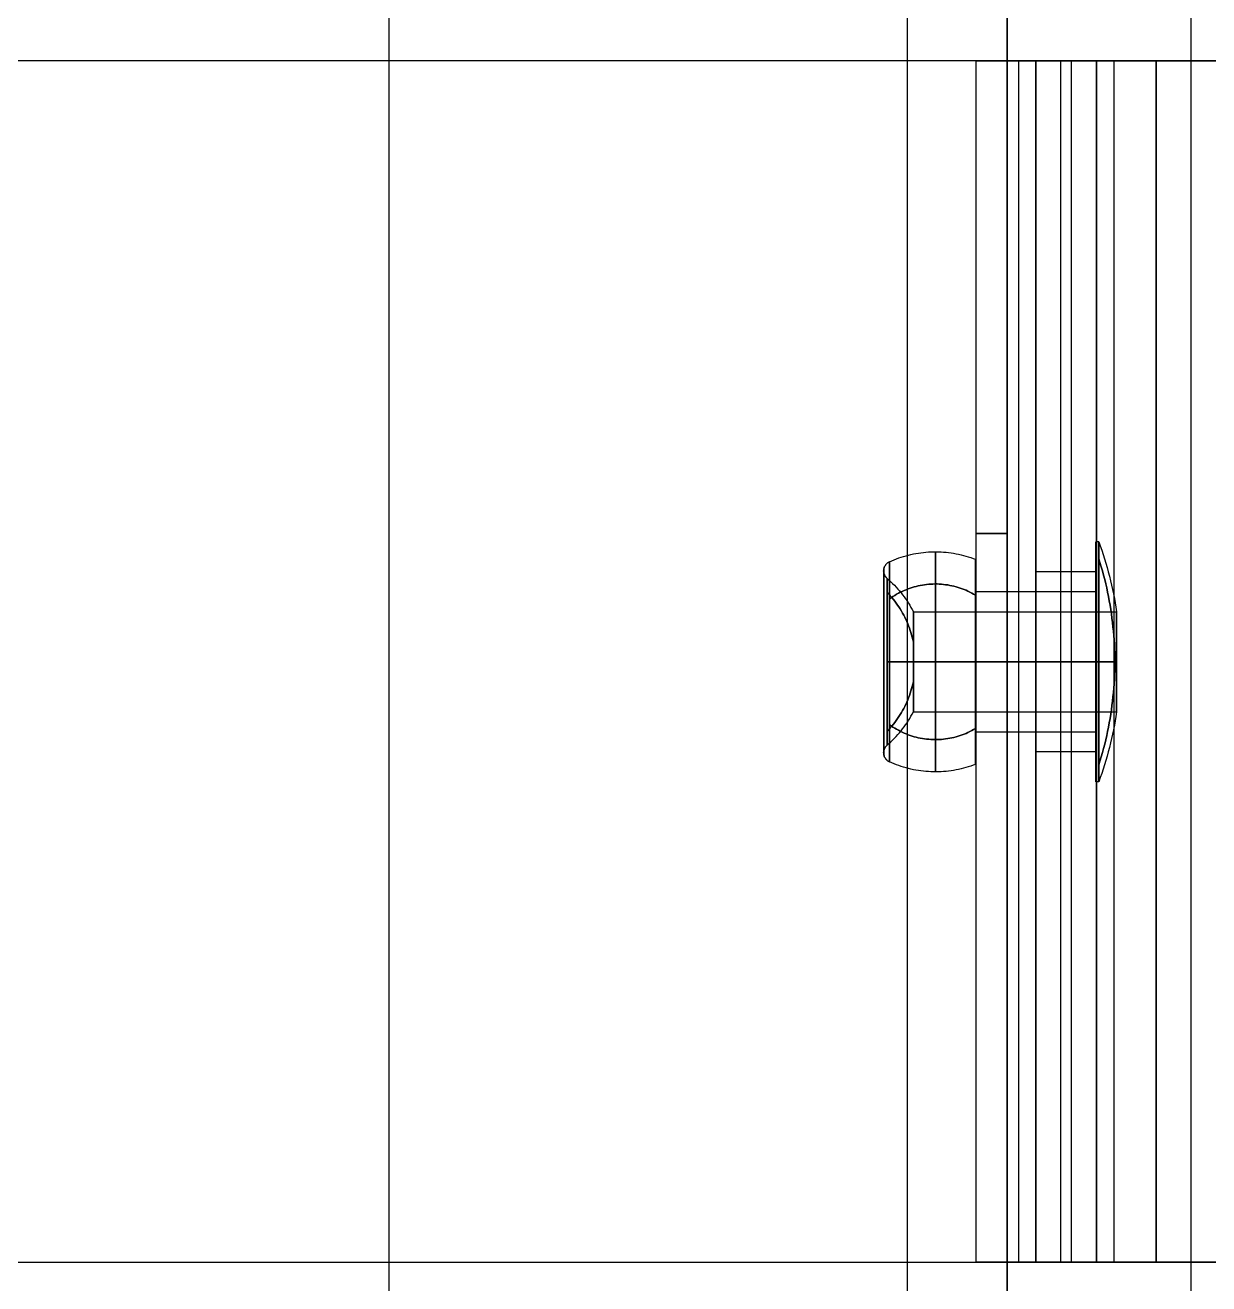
# Model space of a CAD drawing. Header units: millimetres. Extents: x 151130 to 215929, y 2134 to 34533.
# Drawn here: x 163317.79 to 163347.33, y 21972.31 to 22003.74 of the extents above; entities that cross this region are included whole.
import ezdxf

# ---------------------------------------------------------------- set-up
doc = ezdxf.new("R2010")
doc.units = ezdxf.units.MM
doc.layers.add('MUEBLES', color=8, linetype='Continuous')
doc.layers.add('OH!-Furniture', color=7, linetype='Continuous')

# ---------------------------------------------------------------- blocks, each defined once
blk = doc.blocks.new('GANCHO C SIMPLE-flat-4')
at = {"layer": 'OH!-Furniture', "color": 2, "flags": 128}
for points in [[(-66.058, -1014.904), (-96.044, -1014.904), (-96.044, -896.504), (-66.058, -896.504), (-66.058, -1014.904), (-96.044, -1014.904), (-96.044, -896.504), (-66.058, -896.504)], [(-83.542, -1012.745), (-83.533, -1012.728), (-83.523, -1012.711), (-83.512, -1012.696), (-83.5, -1012.68), (-83.486, -1012.667), (-83.472, -1012.655), (-83.456, -1012.643), (-83.44, -1012.633), (-83.423, -1012.624), (-83.405, -1012.616), (-83.387, -1012.61), (-83.369, -1012.605), (-83.35, -1012.601), (-83.331, -1012.6), (-83.311, -1012.599), (-83.292, -1012.6), (-83.273, -1012.602), (-83.255, -1012.606), (-83.236, -1012.612), (-83.218, -1012.619), (-83.201, -1012.627), (-83.184, -1012.636), (-83.168, -1012.647), (-83.153, -1012.659), (-83.139, -1012.671), (-83.126, -1012.686), (-83.139, -1012.671), (-83.153, -1012.659), (-83.168, -1012.647), (-83.184, -1012.636), (-83.201, -1012.627), (-83.218, -1012.619), (-83.236, -1012.612), (-83.255, -1012.606), (-83.273, -1012.602), (-83.292, -1012.6), (-83.311, -1012.599), (-83.331, -1012.6), (-83.35, -1012.601), (-83.369, -1012.605), (-83.387, -1012.61), (-83.405, -1012.616), (-83.423, -1012.624), (-83.44, -1012.633), (-83.456, -1012.643), (-83.472, -1012.655), (-83.486, -1012.667), (-83.5, -1012.68), (-83.512, -1012.696), (-83.523, -1012.711), (-83.533, -1012.728)], [(-82.71, -1014.89), (-82.736, -1014.844), (-82.761, -1014.798), (-82.786, -1014.75), (-82.808, -1014.703), (-82.83, -1014.654), (-82.85, -1014.605), (-82.869, -1014.556), (-82.886, -1014.506), (-82.902, -1014.456), (-82.917, -1014.405), (-82.93, -1014.354), (-82.942, -1014.302), (-82.952, -1014.25), (-82.961, -1014.198), (-82.969, -1014.146), (-82.975, -1014.094), (-82.98, -1014.041), (-82.984, -1013.988), (-82.986, -1013.935), (-82.986, -1013.882), (-82.985, -1013.829), (-82.983, -1013.776), (-82.979, -1013.723), (-82.974, -1013.671), (-82.967, -1013.618), (-82.959, -1013.566), (-82.95, -1013.514), (-82.938, -1013.463), (-82.926, -1013.411), (-82.913, -1013.36), (-82.897, -1013.309), (-82.881, -1013.259), (-82.863, -1013.209), (-82.844, -1013.16), (-82.823, -1013.111), (-82.801, -1013.063), (-82.778, -1013.015), (-82.754, -1012.968), (-82.728, -1012.922), (-82.701, -1012.877), (-82.673, -1012.832), (-82.643, -1012.788), (-82.613, -1012.745), (-82.643, -1012.788), (-82.673, -1012.832), (-82.701, -1012.877), (-82.728, -1012.922), (-82.754, -1012.968), (-82.778, -1013.015), (-82.801, -1013.063), (-82.823, -1013.111), (-82.844, -1013.16), (-82.863, -1013.209), (-82.881, -1013.259), (-82.897, -1013.309), (-82.913, -1013.36), (-82.926, -1013.411), (-82.938, -1013.463), (-82.95, -1013.514), (-82.959, -1013.566), (-82.967, -1013.618), (-82.974, -1013.671), (-82.979, -1013.723), (-82.983, -1013.776), (-82.985, -1013.829), (-82.986, -1013.882), (-82.986, -1013.935), (-82.984, -1013.988), (-82.98, -1014.041), (-82.975, -1014.094), (-82.969, -1014.146), (-82.961, -1014.198), (-82.952, -1014.25), (-82.942, -1014.302), (-82.93, -1014.354), (-82.917, -1014.405), (-82.902, -1014.456), (-82.886, -1014.506), (-82.869, -1014.556), (-82.85, -1014.605), (-82.83, -1014.654), (-82.808, -1014.703), (-82.786, -1014.75), (-82.761, -1014.798), (-82.736, -1014.844)], [(-81.541, -1013.34), (-81.599, -1013.327), (-81.657, -1013.313), (-81.714, -1013.298), (-81.771, -1013.281), (-81.827, -1013.263), (-81.883, -1013.244), (-81.939, -1013.223), (-81.993, -1013.201), (-82.048, -1013.178), (-82.102, -1013.154), (-82.155, -1013.128), (-82.208, -1013.101), (-82.26, -1013.073), (-82.311, -1013.043), (-82.362, -1013.013), (-82.412, -1012.981), (-82.461, -1012.948), (-82.509, -1012.914), (-82.557, -1012.878), (-82.603, -1012.842), (-82.65, -1012.804), (-82.694, -1012.765), (-82.738, -1012.726), (-82.781, -1012.685), (-82.738, -1012.726), (-82.694, -1012.765), (-82.65, -1012.804), (-82.603, -1012.842), (-82.557, -1012.878), (-82.509, -1012.914), (-82.461, -1012.948), (-82.412, -1012.981), (-82.362, -1013.013), (-82.311, -1013.043), (-82.26, -1013.073), (-82.208, -1013.101), (-82.155, -1013.128), (-82.102, -1013.154), (-82.048, -1013.178), (-81.993, -1013.201), (-81.939, -1013.223), (-81.883, -1013.244), (-81.827, -1013.263), (-81.771, -1013.281), (-81.714, -1013.298), (-81.657, -1013.313), (-81.599, -1013.327)], [(-81.044, -1012.686), (-81.044, -1012.765), (-81.044, -1012.842), (-81.044, -1012.915), (-81.044, -1012.986), (-81.044, -1013.053), (-81.044, -1013.118), (-81.044, -1013.178), (-81.044, -1013.236), (-81.044, -1013.29), (-81.044, -1013.34), (-81.044, -1013.29), (-81.044, -1013.236), (-81.044, -1013.178), (-81.044, -1013.118), (-81.044, -1013.053), (-81.044, -1012.986), (-81.044, -1012.915), (-81.044, -1012.842), (-81.044, -1012.765)], [(-79.305, -1012.685), (-79.348, -1012.726), (-79.393, -1012.765), (-79.437, -1012.804), (-79.483, -1012.842), (-79.53, -1012.878), (-79.577, -1012.914), (-79.626, -1012.948), (-79.675, -1012.981), (-79.725, -1013.013), (-79.775, -1013.043), (-79.826, -1013.073), (-79.879, -1013.101), (-79.931, -1013.128), (-79.985, -1013.154), (-80.039, -1013.178), (-80.093, -1013.201), (-80.148, -1013.223), (-80.203, -1013.244), (-80.259, -1013.263), (-80.316, -1013.281), (-80.373, -1013.298), (-80.43, -1013.313), (-80.488, -1013.327), (-80.545, -1013.34), (-80.488, -1013.327), (-80.43, -1013.313), (-80.372, -1013.298), (-80.316, -1013.281), (-80.259, -1013.263), (-80.203, -1013.244), (-80.148, -1013.223), (-80.093, -1013.201), (-80.039, -1013.178), (-79.985, -1013.154), (-79.931, -1013.128), (-79.879, -1013.101), (-79.826, -1013.073), (-79.775, -1013.043), (-79.725, -1013.013), (-79.675, -1012.981), (-79.626, -1012.948), (-79.577, -1012.914), (-79.53, -1012.878), (-79.483, -1012.842), (-79.437, -1012.804), (-79.393, -1012.765), (-79.348, -1012.726)], [(-79.473, -1012.745), (-79.443, -1012.788), (-79.413, -1012.832), (-79.385, -1012.877), (-79.358, -1012.922), (-79.333, -1012.968), (-79.308, -1013.015), (-79.285, -1013.063), (-79.263, -1013.111), (-79.243, -1013.16), (-79.223, -1013.209), (-79.205, -1013.259), (-79.189, -1013.309), (-79.174, -1013.36), (-79.16, -1013.411), (-79.148, -1013.463), (-79.137, -1013.514), (-79.127, -1013.566), (-79.119, -1013.618), (-79.113, -1013.671), (-79.108, -1013.723), (-79.104, -1013.776), (-79.101, -1013.829), (-79.1, -1013.882), (-79.101, -1013.935), (-79.103, -1013.988), (-79.106, -1014.041), (-79.111, -1014.094), (-79.117, -1014.146), (-79.125, -1014.198), (-79.134, -1014.25), (-79.145, -1014.302), (-79.157, -1014.354), (-79.169, -1014.405), (-79.185, -1014.456), (-79.2, -1014.506), (-79.218, -1014.556), (-79.237, -1014.605), (-79.257, -1014.654), (-79.278, -1014.703), (-79.301, -1014.75), (-79.325, -1014.798), (-79.35, -1014.844), (-79.377, -1014.89), (-79.35, -1014.844), (-79.325, -1014.798), (-79.301, -1014.75), (-79.278, -1014.703), (-79.257, -1014.654), (-79.237, -1014.605), (-79.218, -1014.556), (-79.2, -1014.506), (-79.185, -1014.456), (-79.169, -1014.405), (-79.157, -1014.354), (-79.145, -1014.302), (-79.134, -1014.25), (-79.125, -1014.198), (-79.117, -1014.146), (-79.111, -1014.094), (-79.106, -1014.041), (-79.103, -1013.988), (-79.101, -1013.935), (-79.1, -1013.882), (-79.101, -1013.829), (-79.104, -1013.776), (-79.108, -1013.723), (-79.113, -1013.671), (-79.119, -1013.618), (-79.127, -1013.566), (-79.137, -1013.514), (-79.148, -1013.463), (-79.16, -1013.411), (-79.174, -1013.36), (-79.189, -1013.309), (-79.205, -1013.259), (-79.223, -1013.209), (-79.243, -1013.16), (-79.263, -1013.111), (-79.285, -1013.063), (-79.308, -1013.015), (-79.333, -1012.968), (-79.358, -1012.922), (-79.385, -1012.877), (-79.413, -1012.832), (-79.443, -1012.788)], [(-78.961, -1012.686), (-78.948, -1012.671), (-78.934, -1012.659), (-78.919, -1012.647), (-78.903, -1012.636), (-78.886, -1012.627), (-78.869, -1012.619), (-78.851, -1012.612), (-78.832, -1012.606), (-78.814, -1012.602), (-78.795, -1012.6), (-78.776, -1012.599), (-78.757, -1012.6), (-78.737, -1012.601), (-78.718, -1012.605), (-78.7, -1012.61), (-78.682, -1012.616), (-78.664, -1012.624), (-78.647, -1012.633), (-78.631, -1012.643), (-78.616, -1012.655), (-78.601, -1012.667), (-78.587, -1012.68), (-78.575, -1012.696), (-78.564, -1012.711), (-78.554, -1012.728), (-78.545, -1012.745), (-78.554, -1012.728), (-78.564, -1012.711), (-78.575, -1012.696), (-78.587, -1012.68), (-78.601, -1012.667), (-78.616, -1012.655), (-78.631, -1012.643), (-78.647, -1012.633), (-78.664, -1012.624), (-78.682, -1012.616), (-78.7, -1012.61), (-78.718, -1012.605), (-78.737, -1012.601), (-78.757, -1012.6), (-78.776, -1012.599), (-78.795, -1012.6), (-78.814, -1012.602), (-78.832, -1012.606), (-78.851, -1012.612), (-78.869, -1012.619), (-78.886, -1012.627), (-78.903, -1012.636), (-78.919, -1012.647), (-78.934, -1012.659), (-78.948, -1012.671)], [(-81.043, -1018.412), (-81.043, -1013.34)], [(-96.044, -1019.401), (-66.058, -1019.401), (-66.058, -1034.2), (-66.058, -1019.401), (-96.044, -1019.401), (-96.044, -1034.2), (-96.044, -1019.401), (-96.044, -1018.81), (-96.044, -1018.25), (-96.044, -1017.736), (-96.044, -1017.285), (-96.044, -1016.912), (-96.044, -1016.632), (-96.044, -1016.461), (-96.044, -1016.398), (-66.058, -1016.398), (-96.044, -1016.398), (-96.044, -1016.352), (-96.044, -1016.196), (-96.044, -1015.963), (-96.044, -1015.651), (-96.044, -1015.293), (-96.044, -1014.904), (-96.044, -1015.48), (-96.044, -1016.056), (-96.044, -1016.569), (-96.044, -1017.021), (-96.044, -1017.394), (-96.044, -1017.674), (-96.044, -1017.845), (-96.044, -1017.908), (-96.044, -1017.954), (-96.044, -1018.094), (-96.044, -1018.343), (-96.044, -1018.655), (-96.044, -1019.012)], [(-66.058, -1017.908), (-66.058, -1017.954), (-66.058, -1018.094), (-66.058, -1018.343), (-66.058, -1018.655), (-66.058, -1019.012), (-66.058, -1019.401), (-66.058, -1018.81), (-66.058, -1018.25), (-66.058, -1017.736), (-66.058, -1017.285), (-66.058, -1016.912), (-66.058, -1016.632), (-66.058, -1016.461), (-66.058, -1016.398), (-66.058, -1016.352), (-66.058, -1016.196), (-66.058, -1015.963), (-66.058, -1015.651), (-66.058, -1015.293), (-66.058, -1014.904), (-66.058, -1015.48), (-66.058, -1016.056), (-66.058, -1016.569), (-66.058, -1017.021), (-66.058, -1017.394), (-66.058, -1017.674), (-66.058, -1017.845)], [(-81.043, -1017.908), (-81.043, -1016.398)], [(-66.058, -1017.908), (-96.044, -1017.908)], [(-78.462, -1017.965), (-78.566, -1017.997), (-78.671, -1018.028), (-78.776, -1018.058), (-78.881, -1018.087), (-78.987, -1018.114), (-79.094, -1018.139), (-79.2, -1018.164), (-79.307, -1018.187), (-79.414, -1018.208), (-79.521, -1018.229), (-79.629, -1018.248), (-79.737, -1018.265), (-79.845, -1018.282), (-79.953, -1018.296), (-80.062, -1018.31), (-80.171, -1018.321), (-80.279, -1018.332), (-80.388, -1018.341), (-80.497, -1018.349), (-80.606, -1018.355), (-80.716, -1018.36), (-80.825, -1018.364), (-80.934, -1018.366), (-81.043, -1018.366), (-81.153, -1018.366), (-81.262, -1018.364), (-81.371, -1018.36), (-81.48, -1018.355), (-81.589, -1018.349), (-81.698, -1018.341), (-81.807, -1018.332), (-81.916, -1018.321), (-82.025, -1018.31), (-82.133, -1018.296), (-82.242, -1018.282), (-82.35, -1018.265), (-82.457, -1018.248), (-82.565, -1018.229), (-82.673, -1018.208), (-82.78, -1018.187), (-82.887, -1018.164), (-82.993, -1018.139), (-83.099, -1018.114), (-83.205, -1018.087), (-83.311, -1018.058), (-83.416, -1018.028), (-83.52, -1017.997), (-83.625, -1017.965), (-83.52, -1017.997), (-83.416, -1018.028), (-83.311, -1018.058), (-83.205, -1018.087), (-83.099, -1018.114), (-82.993, -1018.139), (-82.887, -1018.164), (-82.78, -1018.187), (-82.673, -1018.208), (-82.565, -1018.229), (-82.457, -1018.248), (-82.35, -1018.265), (-82.242, -1018.282), (-82.133, -1018.296), (-82.025, -1018.31), (-81.916, -1018.321), (-81.807, -1018.332), (-81.698, -1018.341), (-81.589, -1018.349), (-81.48, -1018.355), (-81.371, -1018.36), (-81.262, -1018.364), (-81.153, -1018.366), (-81.043, -1018.366), (-80.934, -1018.366), (-80.825, -1018.364), (-80.716, -1018.36), (-80.606, -1018.355), (-80.497, -1018.349), (-80.388, -1018.341), (-80.279, -1018.332), (-80.171, -1018.321), (-80.062, -1018.31), (-79.953, -1018.296), (-79.845, -1018.282), (-79.737, -1018.265), (-79.629, -1018.248), (-79.521, -1018.229), (-79.414, -1018.208), (-79.307, -1018.187), (-79.2, -1018.164), (-79.094, -1018.139), (-78.987, -1018.114), (-78.881, -1018.087), (-78.776, -1018.058), (-78.671, -1018.028), (-78.566, -1017.997)], [(-78.803, -1017.908), (-78.865, -1017.908), (-79.02, -1017.908), (-79.3, -1017.908), (-79.643, -1017.908), (-80.078, -1017.908), (-80.545, -1017.908), (-81.043, -1017.908), (-81.557, -1017.908), (-82.024, -1017.908), (-82.459, -1017.908), (-82.802, -1017.908), (-83.082, -1017.908), (-83.237, -1017.908), (-83.3, -1017.908), (-83.237, -1017.908), (-83.082, -1017.908), (-82.802, -1017.908), (-82.459, -1017.908), (-82.024, -1017.908), (-81.557, -1017.908), (-81.043, -1017.908), (-80.545, -1017.908), (-80.078, -1017.908), (-79.643, -1017.908), (-79.3, -1017.908), (-79.02, -1017.908), (-78.865, -1017.908), (-78.803, -1017.908)], [(-81.043, -1017.965), (-81.043, -1017.89)]]:
    blk.add_lwpolyline(points, close=True, dxfattribs=at)
for points in [[(-78.297, -1013.89), (-78.304, -1013.89), (-78.315, -1013.89), (-78.331, -1013.89), (-78.351, -1013.89), (-78.375, -1013.89), (-78.404, -1013.89), (-78.437, -1013.89), (-78.474, -1013.89), (-78.515, -1013.89), (-78.561, -1013.89), (-78.61, -1013.89), (-78.664, -1013.89), (-78.721, -1013.89), (-78.782, -1013.89), (-78.846, -1013.89), (-78.915, -1013.89), (-78.986, -1013.89), (-79.062, -1013.89), (-79.14, -1013.89), (-79.221, -1013.89), (-79.305, -1013.89), (-79.393, -1013.89), (-79.482, -1013.89), (-79.575, -1013.89), (-79.67, -1013.89), (-79.766, -1013.89), (-79.866, -1013.89), (-79.966, -1013.89), (-80.069, -1013.89), (-80.174, -1013.89), (-80.279, -1013.89), (-80.386, -1013.89), (-80.494, -1013.89), (-80.603, -1013.89), (-80.712, -1013.89), (-80.822, -1013.89), (-80.933, -1013.89), (-81.043, -1013.89), (-81.043, -1013.783), (-81.043, -1013.676), (-81.043, -1013.569), (-81.043, -1013.463), (-81.043, -1013.356), (-81.043, -1013.251), (-81.043, -1013.147), (-81.043, -1013.045), (-81.043, -1012.943), (-81.043, -1012.843), (-81.043, -1012.745), (-81.043, -1012.843), (-81.043, -1012.943), (-81.043, -1013.045), (-81.043, -1013.147), (-81.043, -1013.251), (-81.043, -1013.356), (-81.043, -1013.463), (-81.043, -1013.569), (-81.043, -1013.676), (-81.043, -1013.783), (-81.043, -1013.89), (-81.154, -1013.89), (-81.265, -1013.89), (-81.375, -1013.89), (-81.484, -1013.89), (-81.593, -1013.89), (-81.701, -1013.89), (-81.808, -1013.89), (-81.914, -1013.89), (-82.018, -1013.89), (-82.121, -1013.89), (-82.221, -1013.89), (-82.321, -1013.89), (-82.418, -1013.89), (-82.512, -1013.89), (-82.605, -1013.89), (-82.695, -1013.89), (-82.782, -1013.89), (-82.866, -1013.89), (-82.947, -1013.89), (-83.025, -1013.89), (-83.101, -1013.89), (-83.172, -1013.89), (-83.241, -1013.89), (-83.305, -1013.89), (-83.366, -1013.89), (-83.423, -1013.89), (-83.477, -1013.89), (-83.526, -1013.89), (-83.572, -1013.89), (-83.613, -1013.89), (-83.65, -1013.89), (-83.683, -1013.89), (-83.712, -1013.89), (-83.736, -1013.89), (-83.756, -1013.89), (-83.772, -1013.89), (-83.783, -1013.89), (-83.79, -1013.89), (-83.792, -1013.89)], [(-83.541, -1012.745), (-83.567, -1012.802), (-83.591, -1012.86), (-83.614, -1012.919), (-83.636, -1012.978), (-83.656, -1013.038), (-83.675, -1013.098), (-83.692, -1013.159), (-83.708, -1013.219), (-83.723, -1013.281), (-83.736, -1013.342), (-83.748, -1013.404), (-83.758, -1013.466), (-83.768, -1013.528), (-83.775, -1013.591), (-83.781, -1013.654), (-83.786, -1013.717), (-83.789, -1013.779), (-83.791, -1013.842), (-83.791, -1013.905), (-83.79, -1013.968), (-83.788, -1014.031), (-83.784, -1014.094), (-83.778, -1014.157), (-83.772, -1014.219), (-83.763, -1014.282), (-83.754, -1014.344), (-83.742, -1014.406), (-83.73, -1014.468), (-83.716, -1014.53), (-83.701, -1014.591), (-83.684, -1014.651), (-83.666, -1014.712), (-83.646, -1014.772), (-83.625, -1014.831), (-83.603, -1014.89)], [(-83.601, -1014.89), (-83.595, -1014.89), (-83.584, -1014.89), (-83.569, -1014.89), (-83.549, -1014.89), (-83.525, -1014.89), (-83.497, -1014.89), (-83.465, -1014.89), (-83.428, -1014.89), (-83.388, -1014.89), (-83.343, -1014.89), (-83.295, -1014.89), (-83.243, -1014.89), (-83.187, -1014.89), (-83.127, -1014.89), (-83.064, -1014.89), (-82.997, -1014.89), (-82.927, -1014.89), (-82.854, -1014.89), (-82.777, -1014.89), (-82.698, -1014.89), (-82.616, -1014.89), (-82.531, -1014.89), (-82.444, -1014.89), (-82.354, -1014.89), (-82.262, -1014.89), (-82.168, -1014.89), (-82.072, -1014.89), (-81.974, -1014.89), (-81.875, -1014.89), (-81.774, -1014.89), (-81.672, -1014.89), (-81.569, -1014.89), (-81.465, -1014.89), (-81.36, -1014.89), (-81.255, -1014.89), (-81.149, -1014.89), (-81.043, -1014.89), (-80.938, -1014.89), (-80.832, -1014.89), (-80.727, -1014.89), (-80.622, -1014.89), (-80.518, -1014.89), (-80.415, -1014.89), (-80.313, -1014.89), (-80.212, -1014.89), (-80.113, -1014.89), (-80.015, -1014.89), (-79.919, -1014.89), (-79.825, -1014.89), (-79.733, -1014.89), (-79.643, -1014.89), (-79.556, -1014.89), (-79.471, -1014.89), (-79.389, -1014.89), (-79.31, -1014.89), (-79.234, -1014.89), (-79.16, -1014.89), (-79.09, -1014.89), (-79.023, -1014.89), (-78.96, -1014.89), (-78.9, -1014.89), (-78.844, -1014.89), (-78.792, -1014.89), (-78.744, -1014.89), (-78.699, -1014.89), (-78.659, -1014.89), (-78.622, -1014.89), (-78.59, -1014.89), (-78.562, -1014.89), (-78.538, -1014.89), (-78.518, -1014.89), (-78.503, -1014.89), (-78.492, -1014.89), (-78.486, -1014.89), (-78.483, -1014.89), (-78.461, -1014.831), (-78.44, -1014.772), (-78.421, -1014.712), (-78.403, -1014.651), (-78.386, -1014.591), (-78.371, -1014.53), (-78.356, -1014.468), (-78.344, -1014.406), (-78.333, -1014.344), (-78.323, -1014.282), (-78.315, -1014.219), (-78.308, -1014.157), (-78.303, -1014.094), (-78.299, -1014.031), (-78.296, -1013.968), (-78.295, -1013.905), (-78.296, -1013.842), (-78.297, -1013.779), (-78.301, -1013.717), (-78.305, -1013.654), (-78.312, -1013.591), (-78.319, -1013.528), (-78.328, -1013.466), (-78.339, -1013.404), (-78.35, -1013.342), (-78.364, -1013.281), (-78.378, -1013.219), (-78.394, -1013.159), (-78.412, -1013.098), (-78.431, -1013.038), (-78.451, -1012.978), (-78.472, -1012.919), (-78.495, -1012.86), (-78.519, -1012.802), (-78.545, -1012.745)], [(-83.54, -1012.745), (-83.533, -1012.745), (-83.522, -1012.745), (-83.506, -1012.745), (-83.486, -1012.745), (-83.461, -1012.745), (-83.432, -1012.745), (-83.399, -1012.745), (-83.361, -1012.745), (-83.32, -1012.745), (-83.274, -1012.745), (-83.224, -1012.745), (-83.171, -1012.745), (-83.113, -1012.745), (-83.052, -1012.745), (-82.987, -1012.745), (-82.919, -1012.745), (-82.847, -1012.745), (-82.772, -1012.745), (-82.694, -1012.745), (-82.613, -1012.745), (-82.529, -1012.745), (-82.442, -1012.745), (-82.353, -1012.745), (-82.262, -1012.745), (-82.168, -1012.745), (-82.073, -1012.745), (-81.975, -1012.745), (-81.876, -1012.745), (-81.775, -1012.745), (-81.673, -1012.745), (-81.57, -1012.745), (-81.466, -1012.745), (-81.361, -1012.745), (-81.256, -1012.745), (-81.149, -1012.745), (-81.043, -1012.745), (-80.938, -1012.745), (-80.831, -1012.745), (-80.726, -1012.745), (-80.621, -1012.745), (-80.517, -1012.745), (-80.414, -1012.745), (-80.312, -1012.745), (-80.211, -1012.745), (-80.112, -1012.745), (-80.015, -1012.745), (-79.919, -1012.745), (-79.825, -1012.745), (-79.734, -1012.745), (-79.645, -1012.745), (-79.558, -1012.745), (-79.474, -1012.745), (-79.393, -1012.745), (-79.315, -1012.745), (-79.24, -1012.745), (-79.168, -1012.745), (-79.1, -1012.745), (-79.035, -1012.745), (-78.974, -1012.745), (-78.916, -1012.745), (-78.863, -1012.745), (-78.813, -1012.745), (-78.767, -1012.745), (-78.726, -1012.745), (-78.688, -1012.745), (-78.655, -1012.745), (-78.626, -1012.745), (-78.601, -1012.745), (-78.581, -1012.745), (-78.565, -1012.745), (-78.554, -1012.745), (-78.548, -1012.745), (-78.545, -1012.745), (-78.548, -1012.745), (-78.554, -1012.745), (-78.565, -1012.745), (-78.581, -1012.745), (-78.601, -1012.745), (-78.626, -1012.745), (-78.655, -1012.745), (-78.688, -1012.745), (-78.726, -1012.745), (-78.767, -1012.745), (-78.813, -1012.745), (-78.863, -1012.745), (-78.916, -1012.745), (-78.974, -1012.745), (-79.035, -1012.745), (-79.1, -1012.745), (-79.168, -1012.745), (-79.24, -1012.745), (-79.315, -1012.745), (-79.393, -1012.745), (-79.474, -1012.745), (-79.558, -1012.745), (-79.645, -1012.745), (-79.734, -1012.745), (-79.825, -1012.745), (-79.919, -1012.745), (-80.015, -1012.745), (-80.112, -1012.745), (-80.211, -1012.745), (-80.312, -1012.745), (-80.414, -1012.745), (-80.517, -1012.745), (-80.621, -1012.745), (-80.726, -1012.745), (-80.831, -1012.745), (-80.938, -1012.745), (-81.043, -1012.745), (-81.149, -1012.745), (-81.256, -1012.745), (-81.361, -1012.745), (-81.466, -1012.745), (-81.57, -1012.745), (-81.673, -1012.745), (-81.775, -1012.745), (-81.876, -1012.745), (-81.975, -1012.745), (-82.073, -1012.745), (-82.168, -1012.745), (-82.262, -1012.745), (-82.353, -1012.745), (-82.442, -1012.745), (-82.529, -1012.745), (-82.613, -1012.745), (-82.694, -1012.745), (-82.772, -1012.745), (-82.847, -1012.745), (-82.919, -1012.745), (-82.987, -1012.745), (-83.052, -1012.745), (-83.113, -1012.745), (-83.171, -1012.745), (-83.224, -1012.745), (-83.274, -1012.745), (-83.32, -1012.745), (-83.361, -1012.745), (-83.399, -1012.745), (-83.432, -1012.745), (-83.461, -1012.745), (-83.486, -1012.745), (-83.506, -1012.745), (-83.522, -1012.745), (-83.533, -1012.745), (-83.54, -1012.745), (-83.542, -1012.745)], [(-78.74, -1012.601), (-78.746, -1012.601), (-78.757, -1012.601), (-78.772, -1012.601), (-78.792, -1012.601), (-78.816, -1012.601), (-78.844, -1012.601), (-78.876, -1012.601), (-78.913, -1012.601), (-78.954, -1012.601), (-78.998, -1012.601), (-79.046, -1012.601), (-79.099, -1012.601), (-79.154, -1012.601), (-79.214, -1012.601), (-79.277, -1012.601), (-79.343, -1012.601), (-79.413, -1012.601), (-79.486, -1012.601), (-79.561, -1012.601), (-79.64, -1012.601), (-79.721, -1012.601), (-79.804, -1012.601), (-79.89, -1012.601), (-79.979, -1012.601), (-80.069, -1012.601), (-80.161, -1012.601), (-80.255, -1012.601), (-80.35, -1012.601), (-80.447, -1012.601), (-80.544, -1012.601), (-80.643, -1012.601), (-80.743, -1012.601), (-80.843, -1012.601), (-80.943, -1012.601), (-81.043, -1012.601), (-81.144, -1012.601), (-81.244, -1012.601), (-81.344, -1012.601), (-81.444, -1012.601), (-81.543, -1012.601), (-81.64, -1012.601), (-81.737, -1012.601), (-81.832, -1012.601), (-81.926, -1012.601), (-82.018, -1012.601), (-82.109, -1012.601), (-82.197, -1012.601), (-82.283, -1012.601), (-82.366, -1012.601), (-82.447, -1012.601), (-82.526, -1012.601), (-82.601, -1012.601), (-82.674, -1012.601), (-82.744, -1012.601), (-82.81, -1012.601), (-82.873, -1012.601), (-82.933, -1012.601), (-82.988, -1012.601), (-83.041, -1012.601), (-83.089, -1012.601), (-83.133, -1012.601), (-83.174, -1012.601), (-83.211, -1012.601), (-83.243, -1012.601), (-83.271, -1012.601), (-83.295, -1012.601), (-83.315, -1012.601), (-83.33, -1012.601), (-83.341, -1012.601), (-83.347, -1012.601), (-83.35, -1012.601), (-83.347, -1012.601), (-83.341, -1012.601), (-83.33, -1012.601), (-83.315, -1012.601), (-83.295, -1012.601), (-83.271, -1012.601), (-83.243, -1012.601), (-83.211, -1012.601), (-83.174, -1012.601), (-83.133, -1012.601), (-83.089, -1012.601), (-83.041, -1012.601), (-82.988, -1012.601), (-82.933, -1012.601), (-82.873, -1012.601), (-82.81, -1012.601), (-82.744, -1012.601), (-82.674, -1012.601), (-82.601, -1012.601), (-82.526, -1012.601), (-82.447, -1012.601), (-82.366, -1012.601), (-82.283, -1012.601), (-82.197, -1012.601), (-82.109, -1012.601), (-82.018, -1012.601), (-81.926, -1012.601), (-81.832, -1012.601), (-81.737, -1012.601), (-81.64, -1012.601), (-81.543, -1012.601), (-81.444, -1012.601), (-81.344, -1012.601), (-81.244, -1012.601), (-81.144, -1012.601), (-81.043, -1012.601), (-80.943, -1012.601), (-80.843, -1012.601), (-80.743, -1012.601), (-80.643, -1012.601), (-80.544, -1012.601), (-80.447, -1012.601), (-80.35, -1012.601), (-80.255, -1012.601), (-80.161, -1012.601), (-80.069, -1012.601), (-79.979, -1012.601), (-79.89, -1012.601), (-79.804, -1012.601), (-79.721, -1012.601), (-79.64, -1012.601), (-79.561, -1012.601), (-79.486, -1012.601), (-79.413, -1012.601), (-79.343, -1012.601), (-79.277, -1012.601), (-79.214, -1012.601), (-79.154, -1012.601), (-79.099, -1012.601), (-79.046, -1012.601), (-78.998, -1012.601), (-78.954, -1012.601), (-78.913, -1012.601), (-78.876, -1012.601), (-78.844, -1012.601), (-78.816, -1012.601), (-78.792, -1012.601), (-78.772, -1012.601), (-78.757, -1012.601), (-78.746, -1012.601), (-78.74, -1012.601), (-78.737, -1012.601)], [(-78.962, -1012.686), (-78.964, -1012.686), (-78.971, -1012.686), (-78.982, -1012.686), (-78.997, -1012.686), (-79.017, -1012.686), (-79.041, -1012.686), (-79.069, -1012.686), (-79.102, -1012.686), (-79.139, -1012.686), (-79.18, -1012.686), (-79.225, -1012.686), (-79.273, -1012.686), (-79.326, -1012.686), (-79.382, -1012.686), (-79.442, -1012.686), (-79.505, -1012.686), (-79.571, -1012.686), (-79.641, -1012.686), (-79.713, -1012.686), (-79.789, -1012.686), (-79.867, -1012.686), (-79.948, -1012.686), (-80.03, -1012.686), (-80.116, -1012.686), (-80.203, -1012.686), (-80.291, -1012.686), (-80.382, -1012.686), (-80.474, -1012.686), (-80.567, -1012.686), (-80.661, -1012.686), (-80.756, -1012.686), (-80.852, -1012.686), (-80.947, -1012.686), (-81.043, -1012.686), (-81.14, -1012.686), (-81.235, -1012.686), (-81.331, -1012.686), (-81.426, -1012.686), (-81.52, -1012.686), (-81.614, -1012.686), (-81.705, -1012.686), (-81.796, -1012.686), (-81.884, -1012.686), (-81.971, -1012.686), (-82.057, -1012.686), (-82.139, -1012.686), (-82.22, -1012.686), (-82.298, -1012.686), (-82.374, -1012.686), (-82.446, -1012.686), (-82.516, -1012.686), (-82.582, -1012.686), (-82.645, -1012.686), (-82.705, -1012.686), (-82.761, -1012.686), (-82.814, -1012.686), (-82.863, -1012.686), (-82.907, -1012.686), (-82.948, -1012.686), (-82.985, -1012.686), (-83.018, -1012.686), (-83.046, -1012.686), (-83.07, -1012.686), (-83.09, -1012.686), (-83.105, -1012.686), (-83.116, -1012.686), (-83.123, -1012.686), (-83.125, -1012.686)], [(-83.125, -1012.686), (-83.083, -1012.732), (-83.041, -1012.778), (-82.997, -1012.824), (-82.953, -1012.868), (-82.907, -1012.911), (-82.861, -1012.953), (-82.814, -1012.993), (-82.765, -1013.033), (-82.716, -1013.072), (-82.665, -1013.11), (-82.615, -1013.146), (-82.562, -1013.182), (-82.51, -1013.215), (-82.457, -1013.249), (-82.403, -1013.28), (-82.348, -1013.31), (-82.292, -1013.34)], [(-83.123, -1012.686), (-83.116, -1012.686), (-83.105, -1012.686), (-83.09, -1012.686), (-83.07, -1012.686), (-83.046, -1012.686), (-83.018, -1012.686), (-82.985, -1012.686), (-82.948, -1012.686), (-82.907, -1012.686), (-82.863, -1012.686), (-82.814, -1012.686), (-82.761, -1012.686), (-82.705, -1012.686), (-82.645, -1012.686), (-82.582, -1012.686), (-82.516, -1012.686), (-82.446, -1012.686), (-82.374, -1012.686), (-82.298, -1012.686), (-82.22, -1012.686), (-82.139, -1012.686), (-82.057, -1012.686), (-81.971, -1012.686), (-81.884, -1012.686), (-81.796, -1012.686), (-81.705, -1012.686), (-81.614, -1012.686), (-81.52, -1012.686), (-81.426, -1012.686), (-81.331, -1012.686), (-81.235, -1012.686), (-81.14, -1012.686), (-81.043, -1012.686), (-80.947, -1012.686), (-80.852, -1012.686), (-80.756, -1012.686), (-80.661, -1012.686), (-80.567, -1012.686), (-80.474, -1012.686), (-80.382, -1012.686), (-80.291, -1012.686), (-80.203, -1012.686), (-80.116, -1012.686), (-80.03, -1012.686), (-79.948, -1012.686), (-79.867, -1012.686), (-79.789, -1012.686), (-79.713, -1012.686), (-79.641, -1012.686), (-79.571, -1012.686), (-79.505, -1012.686), (-79.442, -1012.686), (-79.382, -1012.686), (-79.326, -1012.686), (-79.273, -1012.686), (-79.225, -1012.686), (-79.18, -1012.686), (-79.139, -1012.686), (-79.102, -1012.686), (-79.069, -1012.686), (-79.041, -1012.686), (-79.017, -1012.686), (-78.997, -1012.686), (-78.982, -1012.686), (-78.971, -1012.686), (-78.964, -1012.686), (-78.962, -1012.686), (-79.003, -1012.732), (-79.045, -1012.778), (-79.089, -1012.824), (-79.134, -1012.868), (-79.179, -1012.911), (-79.226, -1012.953), (-79.273, -1012.993), (-79.322, -1013.033), (-79.371, -1013.072), (-79.421, -1013.11), (-79.472, -1013.146), (-79.524, -1013.182), (-79.576, -1013.215), (-79.63, -1013.249), (-79.684, -1013.28), (-79.739, -1013.31), (-79.794, -1013.34)], [(-82.293, -1013.34), (-82.291, -1013.34), (-82.284, -1013.34), (-82.272, -1013.34), (-82.256, -1013.34), (-82.236, -1013.34), (-82.211, -1013.34), (-82.183, -1013.34), (-82.15, -1013.34), (-82.112, -1013.34), (-82.071, -1013.34), (-82.027, -1013.34), (-81.979, -1013.34), (-81.927, -1013.34), (-81.872, -1013.34), (-81.814, -1013.34), (-81.753, -1013.34), (-81.69, -1013.34), (-81.624, -1013.34), (-81.556, -1013.34), (-81.487, -1013.34), (-81.415, -1013.34), (-81.343, -1013.34), (-81.269, -1013.34), (-81.194, -1013.34), (-81.119, -1013.34), (-81.043, -1013.34), (-80.968, -1013.34), (-80.893, -1013.34), (-80.819, -1013.34), (-80.744, -1013.34), (-80.672, -1013.34), (-80.601, -1013.34), (-80.531, -1013.34), (-80.463, -1013.34), (-80.397, -1013.34), (-80.334, -1013.34), (-80.273, -1013.34), (-80.215, -1013.34), (-80.16, -1013.34), (-80.108, -1013.34), (-80.06, -1013.34), (-80.016, -1013.34), (-79.975, -1013.34), (-79.938, -1013.34), (-79.904, -1013.34), (-79.876, -1013.34), (-79.851, -1013.34), (-79.831, -1013.34), (-79.815, -1013.34), (-79.803, -1013.34), (-79.797, -1013.34), (-79.794, -1013.34), (-79.794, -1018.412), (-79.797, -1018.412), (-79.803, -1018.412), (-79.815, -1018.412), (-79.831, -1018.412), (-79.851, -1018.412), (-79.876, -1018.412), (-79.904, -1018.412), (-79.938, -1018.412), (-79.975, -1018.412), (-80.016, -1018.412), (-80.06, -1018.412), (-80.108, -1018.412), (-80.16, -1018.412), (-80.215, -1018.412), (-80.273, -1018.412), (-80.334, -1018.412), (-80.397, -1018.412), (-80.463, -1018.412), (-80.531, -1018.412), (-80.601, -1018.412), (-80.672, -1018.412), (-80.744, -1018.412), (-80.819, -1018.412), (-80.893, -1018.412), (-80.968, -1018.412), (-81.043, -1018.412), (-81.119, -1018.412), (-81.194, -1018.412), (-81.269, -1018.412), (-81.343, -1018.412), (-81.415, -1018.412), (-81.487, -1018.412), (-81.556, -1018.412), (-81.624, -1018.412), (-81.69, -1018.412), (-81.753, -1018.412), (-81.814, -1018.412), (-81.872, -1018.412), (-81.927, -1018.412), (-81.979, -1018.412), (-82.027, -1018.412), (-82.071, -1018.412), (-82.112, -1018.412), (-82.15, -1018.412), (-82.183, -1018.412), (-82.211, -1018.412), (-82.236, -1018.412), (-82.256, -1018.412), (-82.272, -1018.412), (-82.284, -1018.412), (-82.291, -1018.412)], [(-79.797, -1013.34), (-79.803, -1013.34), (-79.815, -1013.34), (-79.831, -1013.34), (-79.851, -1013.34), (-79.876, -1013.34), (-79.904, -1013.34), (-79.938, -1013.34), (-79.975, -1013.34), (-80.016, -1013.34), (-80.06, -1013.34), (-80.108, -1013.34), (-80.16, -1013.34), (-80.215, -1013.34), (-80.273, -1013.34), (-80.334, -1013.34), (-80.397, -1013.34), (-80.463, -1013.34), (-80.531, -1013.34), (-80.601, -1013.34), (-80.672, -1013.34), (-80.744, -1013.34), (-80.819, -1013.34), (-80.893, -1013.34), (-80.968, -1013.34), (-81.043, -1013.34), (-81.119, -1013.34), (-81.194, -1013.34), (-81.269, -1013.34), (-81.343, -1013.34), (-81.415, -1013.34), (-81.487, -1013.34), (-81.556, -1013.34), (-81.624, -1013.34), (-81.69, -1013.34), (-81.753, -1013.34), (-81.814, -1013.34), (-81.872, -1013.34), (-81.927, -1013.34), (-81.979, -1013.34), (-82.027, -1013.34), (-82.071, -1013.34), (-82.112, -1013.34), (-82.15, -1013.34), (-82.183, -1013.34), (-82.211, -1013.34), (-82.236, -1013.34), (-82.256, -1013.34), (-82.272, -1013.34), (-82.284, -1013.34), (-82.291, -1013.34), (-82.293, -1013.34), (-82.293, -1018.412), (-82.291, -1018.412), (-82.284, -1018.412), (-82.272, -1018.412), (-82.256, -1018.412), (-82.236, -1018.412), (-82.211, -1018.412), (-82.183, -1018.412), (-82.15, -1018.412), (-82.112, -1018.412), (-82.071, -1018.412), (-82.027, -1018.412), (-81.979, -1018.412), (-81.927, -1018.412), (-81.872, -1018.412), (-81.814, -1018.412), (-81.753, -1018.412), (-81.69, -1018.412), (-81.624, -1018.412), (-81.556, -1018.412), (-81.487, -1018.412), (-81.415, -1018.412), (-81.343, -1018.412), (-81.269, -1018.412), (-81.194, -1018.412), (-81.119, -1018.412), (-81.043, -1018.412), (-80.968, -1018.412), (-80.893, -1018.412), (-80.819, -1018.412), (-80.744, -1018.412), (-80.672, -1018.412), (-80.601, -1018.412), (-80.531, -1018.412), (-80.463, -1018.412), (-80.397, -1018.412), (-80.334, -1018.412), (-80.273, -1018.412), (-80.215, -1018.412), (-80.16, -1018.412), (-80.108, -1018.412), (-80.06, -1018.412), (-80.016, -1018.412), (-79.975, -1018.412), (-79.938, -1018.412), (-79.904, -1018.412), (-79.876, -1018.412), (-79.851, -1018.412), (-79.831, -1018.412), (-79.815, -1018.412), (-79.803, -1018.412), (-79.797, -1018.412), (-79.794, -1018.412)], [(-83.79, -1013.89), (-83.783, -1013.89), (-83.772, -1013.89), (-83.756, -1013.89), (-83.736, -1013.89), (-83.712, -1013.89), (-83.683, -1013.89), (-83.65, -1013.89), (-83.613, -1013.89), (-83.572, -1013.89), (-83.526, -1013.89), (-83.477, -1013.89), (-83.423, -1013.89), (-83.366, -1013.89), (-83.305, -1013.89), (-83.241, -1013.89), (-83.172, -1013.89), (-83.101, -1013.89), (-83.025, -1013.89), (-82.947, -1013.89), (-82.866, -1013.89), (-82.782, -1013.89), (-82.695, -1013.89), (-82.605, -1013.89), (-82.512, -1013.89), (-82.418, -1013.89), (-82.321, -1013.89), (-82.221, -1013.89), (-82.121, -1013.89), (-82.018, -1013.89), (-81.914, -1013.89), (-81.808, -1013.89), (-81.701, -1013.89), (-81.593, -1013.89), (-81.484, -1013.89), (-81.375, -1013.89), (-81.265, -1013.89), (-81.154, -1013.89), (-81.043, -1013.89), (-81.043, -1014.004), (-81.043, -1014.118), (-81.043, -1014.231), (-81.043, -1014.343), (-81.043, -1014.455), (-81.043, -1014.565), (-81.043, -1014.675), (-81.043, -1014.783), (-81.043, -1014.89), (-81.043, -1017.89), (-81.043, -1014.89)], [(-81.043, -1014.783), (-81.043, -1014.675), (-81.043, -1014.565), (-81.043, -1014.455), (-81.043, -1014.343), (-81.043, -1014.231), (-81.043, -1014.118), (-81.043, -1014.004), (-81.043, -1013.89), (-80.933, -1013.89), (-80.822, -1013.89), (-80.712, -1013.89), (-80.603, -1013.89), (-80.494, -1013.89), (-80.386, -1013.89), (-80.279, -1013.89), (-80.174, -1013.89), (-80.069, -1013.89), (-79.966, -1013.89), (-79.866, -1013.89), (-79.766, -1013.89), (-79.67, -1013.89), (-79.575, -1013.89), (-79.482, -1013.89), (-79.393, -1013.89), (-79.305, -1013.89), (-79.221, -1013.89), (-79.14, -1013.89), (-79.062, -1013.89), (-78.986, -1013.89), (-78.915, -1013.89), (-78.846, -1013.89), (-78.782, -1013.89), (-78.721, -1013.89), (-78.664, -1013.89), (-78.61, -1013.89), (-78.561, -1013.89), (-78.515, -1013.89), (-78.474, -1013.89), (-78.437, -1013.89), (-78.404, -1013.89), (-78.375, -1013.89), (-78.351, -1013.89), (-78.331, -1013.89), (-78.315, -1013.89), (-78.304, -1013.89), (-78.297, -1013.89), (-78.295, -1013.89)], [(-78.483, -1014.89), (-78.486, -1014.89), (-78.492, -1014.89), (-78.503, -1014.89), (-78.518, -1014.89), (-78.538, -1014.89), (-78.562, -1014.89), (-78.59, -1014.89), (-78.622, -1014.89), (-78.659, -1014.89), (-78.699, -1014.89), (-78.744, -1014.89), (-78.792, -1014.89), (-78.844, -1014.89), (-78.9, -1014.89), (-78.96, -1014.89), (-79.023, -1014.89), (-79.09, -1014.89), (-79.16, -1014.89), (-79.234, -1014.89), (-79.31, -1014.89), (-79.389, -1014.89), (-79.471, -1014.89), (-79.556, -1014.89), (-79.643, -1014.89), (-79.733, -1014.89), (-79.825, -1014.89), (-79.919, -1014.89), (-80.015, -1014.89), (-80.113, -1014.89), (-80.212, -1014.89), (-80.313, -1014.89), (-80.415, -1014.89), (-80.518, -1014.89), (-80.622, -1014.89), (-80.727, -1014.89), (-80.832, -1014.89), (-80.938, -1014.89), (-81.043, -1014.89), (-81.149, -1014.89), (-81.255, -1014.89), (-81.36, -1014.89), (-81.465, -1014.89), (-81.569, -1014.89), (-81.672, -1014.89), (-81.774, -1014.89), (-81.875, -1014.89), (-81.974, -1014.89), (-82.072, -1014.89), (-82.168, -1014.89), (-82.262, -1014.89), (-82.354, -1014.89), (-82.444, -1014.89), (-82.531, -1014.89), (-82.616, -1014.89), (-82.698, -1014.89), (-82.777, -1014.89), (-82.854, -1014.89), (-82.927, -1014.89), (-82.997, -1014.89), (-83.064, -1014.89), (-83.127, -1014.89), (-83.187, -1014.89), (-83.243, -1014.89), (-83.295, -1014.89), (-83.343, -1014.89), (-83.388, -1014.89), (-83.428, -1014.89), (-83.465, -1014.89), (-83.497, -1014.89), (-83.525, -1014.89), (-83.549, -1014.89), (-83.569, -1014.89), (-83.584, -1014.89), (-83.595, -1014.89), (-83.601, -1014.89), (-83.604, -1014.89)], [(-82.79, -1017.89), (-82.783, -1017.89), (-82.772, -1017.89), (-82.756, -1017.89), (-82.737, -1017.89), (-82.712, -1017.89), (-82.683, -1017.89), (-82.651, -1017.89), (-82.614, -1017.89), (-82.573, -1017.89), (-82.528, -1017.89), (-82.479, -1017.89), (-82.427, -1017.89), (-82.37, -1017.89), (-82.311, -1017.89), (-82.248, -1017.89), (-82.183, -1017.89), (-82.114, -1017.89), (-82.043, -1017.89), (-81.969, -1017.89), (-81.892, -1017.89), (-81.814, -1017.89), (-81.733, -1017.89), (-81.651, -1017.89), (-81.567, -1017.89), (-81.482, -1017.89), (-81.396, -1017.89), (-81.308, -1017.89), (-81.22, -1017.89), (-81.132, -1017.89), (-81.043, -1017.89), (-80.955, -1017.89), (-80.867, -1017.89), (-80.779, -1017.89), (-80.692, -1017.89), (-80.605, -1017.89), (-80.52, -1017.89), (-80.436, -1017.89), (-80.354, -1017.89), (-80.274, -1017.89), (-80.195, -1017.89), (-80.118, -1017.89), (-80.044, -1017.89), (-79.973, -1017.89), (-79.904, -1017.89), (-79.839, -1017.89), (-79.776, -1017.89), (-79.717, -1017.89), (-79.661, -1017.89), (-79.608, -1017.89), (-79.559, -1017.89), (-79.514, -1017.89), (-79.473, -1017.89), (-79.436, -1017.89), (-79.404, -1017.89), (-79.375, -1017.89), (-79.35, -1017.89), (-79.331, -1017.89), (-79.315, -1017.89), (-79.304, -1017.89), (-79.297, -1017.89), (-79.295, -1017.89), (-79.297, -1017.89), (-79.304, -1017.89), (-79.315, -1017.89), (-79.331, -1017.89), (-79.35, -1017.89), (-79.375, -1017.89), (-79.404, -1017.89), (-79.436, -1017.89), (-79.473, -1017.89), (-79.514, -1017.89), (-79.559, -1017.89), (-79.608, -1017.89), (-79.661, -1017.89), (-79.717, -1017.89), (-79.776, -1017.89), (-79.839, -1017.89), (-79.904, -1017.89), (-79.973, -1017.89), (-80.044, -1017.89), (-80.118, -1017.89), (-80.195, -1017.89), (-80.274, -1017.89), (-80.354, -1017.89), (-80.436, -1017.89), (-80.52, -1017.89), (-80.605, -1017.89), (-80.692, -1017.89), (-80.779, -1017.89), (-80.867, -1017.89), (-80.955, -1017.89), (-81.043, -1017.89), (-81.132, -1017.89), (-81.22, -1017.89), (-81.308, -1017.89), (-81.396, -1017.89), (-81.482, -1017.89), (-81.567, -1017.89), (-81.651, -1017.89), (-81.733, -1017.89), (-81.814, -1017.89), (-81.892, -1017.89), (-81.969, -1017.89), (-82.043, -1017.89), (-82.114, -1017.89), (-82.183, -1017.89), (-82.248, -1017.89), (-82.311, -1017.89), (-82.37, -1017.89), (-82.427, -1017.89), (-82.479, -1017.89), (-82.528, -1017.89), (-82.573, -1017.89), (-82.614, -1017.89), (-82.651, -1017.89), (-82.683, -1017.89), (-82.712, -1017.89), (-82.737, -1017.89), (-82.756, -1017.89), (-82.772, -1017.89), (-82.783, -1017.89), (-82.79, -1017.89), (-82.792, -1017.89), (-82.792, -1014.89), (-82.79, -1014.89), (-82.783, -1014.89), (-82.772, -1014.89), (-82.756, -1014.89), (-82.737, -1014.89), (-82.712, -1014.89), (-82.683, -1014.89), (-82.651, -1014.89), (-82.614, -1014.89), (-82.573, -1014.89), (-82.528, -1014.89), (-82.479, -1014.89), (-82.427, -1014.89), (-82.37, -1014.89), (-82.311, -1014.89), (-82.248, -1014.89), (-82.183, -1014.89), (-82.114, -1014.89), (-82.043, -1014.89), (-81.969, -1014.89), (-81.892, -1014.89), (-81.814, -1014.89), (-81.733, -1014.89), (-81.651, -1014.89), (-81.567, -1014.89), (-81.482, -1014.89), (-81.396, -1014.89), (-81.308, -1014.89), (-81.22, -1014.89), (-81.132, -1014.89), (-81.043, -1014.89), (-80.955, -1014.89), (-80.867, -1014.89), (-80.779, -1014.89), (-80.692, -1014.89), (-80.605, -1014.89), (-80.52, -1014.89), (-80.436, -1014.89), (-80.354, -1014.89), (-80.274, -1014.89), (-80.195, -1014.89), (-80.118, -1014.89), (-80.044, -1014.89), (-79.973, -1014.89), (-79.904, -1014.89), (-79.839, -1014.89), (-79.776, -1014.89), (-79.717, -1014.89), (-79.661, -1014.89), (-79.608, -1014.89), (-79.559, -1014.89), (-79.514, -1014.89), (-79.473, -1014.89), (-79.436, -1014.89), (-79.404, -1014.89), (-79.375, -1014.89), (-79.35, -1014.89), (-79.331, -1014.89), (-79.315, -1014.89), (-79.304, -1014.89), (-79.297, -1014.89), (-79.295, -1014.89), (-79.297, -1014.89), (-79.304, -1014.89), (-79.315, -1014.89), (-79.331, -1014.89), (-79.35, -1014.89), (-79.375, -1014.89), (-79.404, -1014.89), (-79.436, -1014.89), (-79.473, -1014.89), (-79.514, -1014.89), (-79.559, -1014.89), (-79.608, -1014.89), (-79.661, -1014.89), (-79.717, -1014.89), (-79.776, -1014.89), (-79.839, -1014.89), (-79.904, -1014.89), (-79.973, -1014.89), (-80.044, -1014.89), (-80.118, -1014.89), (-80.195, -1014.89), (-80.274, -1014.89), (-80.354, -1014.89), (-80.436, -1014.89), (-80.52, -1014.89), (-80.605, -1014.89), (-80.692, -1014.89), (-80.779, -1014.89), (-80.867, -1014.89), (-80.955, -1014.89), (-81.043, -1014.89), (-81.132, -1014.89), (-81.22, -1014.89), (-81.308, -1014.89), (-81.396, -1014.89), (-81.482, -1014.89), (-81.567, -1014.89), (-81.651, -1014.89), (-81.733, -1014.89), (-81.814, -1014.89), (-81.892, -1014.89), (-81.969, -1014.89), (-82.043, -1014.89), (-82.114, -1014.89), (-82.183, -1014.89), (-82.248, -1014.89), (-82.311, -1014.89), (-82.37, -1014.89), (-82.427, -1014.89), (-82.479, -1014.89), (-82.528, -1014.89), (-82.573, -1014.89), (-82.614, -1014.89), (-82.651, -1014.89), (-82.683, -1014.89), (-82.712, -1014.89), (-82.737, -1014.89), (-82.756, -1014.89), (-82.772, -1014.89), (-82.783, -1014.89), (-82.79, -1014.89)], [(-79.295, -1014.89), (-79.295, -1017.89)], [(-96.044, -1015.963), (-66.058, -1015.963)], [(-83.3, -1016.398), (-83.237, -1016.398), (-83.082, -1016.398), (-82.802, -1016.398), (-82.459, -1016.398), (-82.024, -1016.398), (-81.557, -1016.398), (-81.043, -1016.398), (-80.545, -1016.398), (-80.078, -1016.398), (-79.643, -1016.398), (-79.3, -1016.398), (-79.02, -1016.398), (-78.865, -1016.398), (-78.803, -1016.398), (-78.803, -1017.908)], [(-78.865, -1016.398), (-79.02, -1016.398), (-79.3, -1016.398), (-79.643, -1016.398), (-80.078, -1016.398), (-80.545, -1016.398), (-81.043, -1016.398), (-81.557, -1016.398), (-82.024, -1016.398), (-82.459, -1016.398), (-82.802, -1016.398), (-83.082, -1016.398), (-83.237, -1016.398), (-83.3, -1016.398), (-83.3, -1017.908)], [(-66.058, -1017.021), (-96.044, -1017.021)], [(-66.058, -1017.285), (-96.044, -1017.285)], [(-78.046, -1017.965), (-78.048, -1017.965), (-78.054, -1017.965), (-78.065, -1017.965), (-78.081, -1017.965), (-78.1, -1017.965), (-78.124, -1017.965), (-78.153, -1017.965), (-78.185, -1017.965), (-78.222, -1017.965), (-78.263, -1017.965), (-78.308, -1017.965), (-78.357, -1017.965), (-78.41, -1017.965), (-78.467, -1017.965), (-78.527, -1017.965), (-78.591, -1017.965), (-78.659, -1017.965), (-78.731, -1017.965), (-78.805, -1017.965), (-78.884, -1017.965), (-78.964, -1017.965), (-79.049, -1017.965), (-79.136, -1017.965), (-79.226, -1017.965), (-79.319, -1017.965), (-79.414, -1017.965), (-79.512, -1017.965), (-79.611, -1017.965), (-79.713, -1017.965), (-79.817, -1017.965), (-79.923, -1017.965), (-80.03, -1017.965), (-80.139, -1017.965), (-80.249, -1017.965), (-80.361, -1017.965), (-80.473, -1017.965), (-80.586, -1017.965), (-80.7, -1017.965), (-80.814, -1017.965), (-80.929, -1017.965), (-81.043, -1017.965), (-81.158, -1017.965), (-81.273, -1017.965), (-81.387, -1017.965), (-81.501, -1017.965), (-81.614, -1017.965), (-81.726, -1017.965), (-81.838, -1017.965), (-81.948, -1017.965), (-82.057, -1017.965), (-82.164, -1017.965), (-82.27, -1017.965), (-82.374, -1017.965), (-82.476, -1017.965), (-82.575, -1017.965), (-82.673, -1017.965), (-82.768, -1017.965), (-82.861, -1017.965), (-82.951, -1017.965), (-83.038, -1017.965), (-83.123, -1017.965), (-83.204, -1017.965), (-83.282, -1017.965), (-83.356, -1017.965), (-83.428, -1017.965), (-83.496, -1017.965), (-83.56, -1017.965), (-83.62, -1017.965), (-83.677, -1017.965), (-83.73, -1017.965), (-83.779, -1017.965), (-83.824, -1017.965), (-83.865, -1017.965), (-83.902, -1017.965), (-83.935, -1017.965), (-83.963, -1017.965), (-83.987, -1017.965), (-84.006, -1017.965), (-84.022, -1017.965), (-84.033, -1017.965), (-84.039, -1017.965), (-84.041, -1017.965), (-84.041, -1017.89), (-84.039, -1017.89), (-84.033, -1017.89), (-84.022, -1017.89), (-84.006, -1017.89), (-83.987, -1017.89), (-83.963, -1017.89), (-83.935, -1017.89), (-83.902, -1017.89), (-83.865, -1017.89), (-83.824, -1017.89), (-83.779, -1017.89), (-83.73, -1017.89), (-83.677, -1017.89), (-83.62, -1017.89), (-83.56, -1017.89), (-83.496, -1017.89), (-83.428, -1017.89), (-83.356, -1017.89), (-83.282, -1017.89), (-83.204, -1017.89), (-83.123, -1017.89), (-83.038, -1017.89), (-82.951, -1017.89), (-82.861, -1017.89), (-82.768, -1017.89), (-82.673, -1017.89), (-82.575, -1017.89), (-82.476, -1017.89), (-82.374, -1017.89), (-82.27, -1017.89), (-82.164, -1017.89), (-82.057, -1017.89), (-81.948, -1017.89), (-81.838, -1017.89), (-81.726, -1017.89), (-81.614, -1017.89), (-81.501, -1017.89), (-81.387, -1017.89), (-81.273, -1017.89), (-81.158, -1017.89), (-81.043, -1017.89), (-80.929, -1017.89), (-80.814, -1017.89), (-80.7, -1017.89), (-80.586, -1017.89), (-80.473, -1017.89), (-80.361, -1017.89), (-80.249, -1017.89), (-80.139, -1017.89), (-80.03, -1017.89), (-79.923, -1017.89), (-79.817, -1017.89), (-79.713, -1017.89), (-79.611, -1017.89), (-79.512, -1017.89), (-79.414, -1017.89), (-79.319, -1017.89), (-79.226, -1017.89), (-79.136, -1017.89), (-79.049, -1017.89), (-78.964, -1017.89), (-78.884, -1017.89), (-78.805, -1017.89), (-78.731, -1017.89), (-78.659, -1017.89), (-78.591, -1017.89), (-78.527, -1017.89), (-78.467, -1017.89), (-78.41, -1017.89), (-78.357, -1017.89), (-78.308, -1017.89), (-78.263, -1017.89), (-78.222, -1017.89), (-78.185, -1017.89), (-78.153, -1017.89), (-78.124, -1017.89), (-78.1, -1017.89), (-78.081, -1017.89), (-78.065, -1017.89), (-78.054, -1017.89), (-78.048, -1017.89), (-78.046, -1017.89)], [(-84.041, -1017.965), (-83.935, -1018.003), (-83.828, -1018.041), (-83.721, -1018.076), (-83.613, -1018.111), (-83.505, -1018.144), (-83.397, -1018.175), (-83.288, -1018.205), (-83.178, -1018.234), (-83.069, -1018.261), (-82.959, -1018.287), (-82.848, -1018.311), (-82.738, -1018.334), (-82.627, -1018.356), (-82.515, -1018.376), (-82.404, -1018.394), (-82.292, -1018.411)], [(-84.039, -1017.965), (-84.033, -1017.965), (-84.022, -1017.965), (-84.006, -1017.965), (-83.987, -1017.965), (-83.963, -1017.965), (-83.935, -1017.965), (-83.902, -1017.965), (-83.865, -1017.965), (-83.824, -1017.965), (-83.779, -1017.965), (-83.73, -1017.965), (-83.677, -1017.965), (-83.62, -1017.965), (-83.56, -1017.965), (-83.496, -1017.965), (-83.428, -1017.965), (-83.356, -1017.965), (-83.282, -1017.965), (-83.204, -1017.965), (-83.123, -1017.965), (-83.038, -1017.965), (-82.951, -1017.965), (-82.861, -1017.965), (-82.768, -1017.965), (-82.673, -1017.965), (-82.575, -1017.965), (-82.476, -1017.965), (-82.374, -1017.965), (-82.27, -1017.965), (-82.164, -1017.965), (-82.057, -1017.965), (-81.948, -1017.965), (-81.838, -1017.965), (-81.726, -1017.965), (-81.614, -1017.965), (-81.501, -1017.965), (-81.387, -1017.965), (-81.273, -1017.965), (-81.158, -1017.965), (-81.043, -1017.965), (-80.929, -1017.965), (-80.814, -1017.965), (-80.7, -1017.965), (-80.586, -1017.965), (-80.473, -1017.965), (-80.361, -1017.965), (-80.249, -1017.965), (-80.139, -1017.965), (-80.03, -1017.965), (-79.923, -1017.965), (-79.817, -1017.965), (-79.713, -1017.965), (-79.611, -1017.965), (-79.512, -1017.965), (-79.414, -1017.965), (-79.319, -1017.965), (-79.226, -1017.965), (-79.136, -1017.965), (-79.049, -1017.965), (-78.964, -1017.965), (-78.884, -1017.965), (-78.805, -1017.965), (-78.731, -1017.965), (-78.659, -1017.965), (-78.591, -1017.965), (-78.527, -1017.965), (-78.467, -1017.965), (-78.41, -1017.965), (-78.357, -1017.965), (-78.308, -1017.965), (-78.263, -1017.965), (-78.222, -1017.965), (-78.185, -1017.965), (-78.153, -1017.965), (-78.124, -1017.965), (-78.1, -1017.965), (-78.081, -1017.965), (-78.065, -1017.965), (-78.054, -1017.965), (-78.048, -1017.965), (-78.046, -1017.965), (-78.046, -1017.89), (-78.048, -1017.89), (-78.054, -1017.89), (-78.065, -1017.89), (-78.081, -1017.89), (-78.1, -1017.89), (-78.124, -1017.89), (-78.153, -1017.89), (-78.185, -1017.89), (-78.222, -1017.89), (-78.263, -1017.89), (-78.308, -1017.89), (-78.357, -1017.89), (-78.41, -1017.89), (-78.467, -1017.89), (-78.527, -1017.89), (-78.591, -1017.89), (-78.659, -1017.89), (-78.731, -1017.89), (-78.805, -1017.89), (-78.884, -1017.89), (-78.964, -1017.89), (-79.049, -1017.89), (-79.136, -1017.89), (-79.226, -1017.89), (-79.319, -1017.89), (-79.414, -1017.89), (-79.512, -1017.89), (-79.611, -1017.89), (-79.713, -1017.89), (-79.817, -1017.89), (-79.923, -1017.89), (-80.03, -1017.89), (-80.139, -1017.89), (-80.249, -1017.89), (-80.361, -1017.89), (-80.473, -1017.89), (-80.586, -1017.89), (-80.7, -1017.89), (-80.814, -1017.89), (-80.929, -1017.89), (-81.043, -1017.89), (-81.158, -1017.89), (-81.273, -1017.89), (-81.387, -1017.89), (-81.501, -1017.89), (-81.614, -1017.89), (-81.726, -1017.89), (-81.838, -1017.89), (-81.948, -1017.89), (-82.057, -1017.89), (-82.164, -1017.89), (-82.27, -1017.89), (-82.374, -1017.89), (-82.476, -1017.89), (-82.575, -1017.89), (-82.673, -1017.89), (-82.768, -1017.89), (-82.861, -1017.89), (-82.951, -1017.89), (-83.038, -1017.89), (-83.123, -1017.89), (-83.204, -1017.89), (-83.282, -1017.89), (-83.356, -1017.89), (-83.428, -1017.89), (-83.496, -1017.89), (-83.56, -1017.89), (-83.62, -1017.89), (-83.677, -1017.89), (-83.73, -1017.89), (-83.779, -1017.89), (-83.824, -1017.89), (-83.865, -1017.89), (-83.902, -1017.89), (-83.935, -1017.89), (-83.963, -1017.89), (-83.987, -1017.89), (-84.006, -1017.89), (-84.022, -1017.89), (-84.033, -1017.89), (-84.039, -1017.89)], [(-81.045, -1018.38), (-81.045, -1018.344), (-81.045, -1018.303), (-81.045, -1018.259), (-81.045, -1018.208), (-81.045, -1018.155), (-81.045, -1018.096), (-81.045, -1018.033), (-81.045, -1017.965), (-81.045, -1018.033), (-81.045, -1018.096), (-81.045, -1018.155), (-81.045, -1018.208), (-81.045, -1018.259), (-81.045, -1018.303), (-81.045, -1018.344), (-81.045, -1018.38), (-81.045, -1018.412)], [(-79.794, -1018.411), (-79.682, -1018.394), (-79.571, -1018.376), (-79.46, -1018.356), (-79.349, -1018.334), (-79.238, -1018.311), (-79.128, -1018.287), (-79.018, -1018.261), (-78.908, -1018.234), (-78.799, -1018.205), (-78.69, -1018.175), (-78.581, -1018.144), (-78.473, -1018.111), (-78.365, -1018.076), (-78.258, -1018.041), (-78.151, -1018.003), (-78.045, -1017.965)], [(-96.044, -1018.343), (-66.058, -1018.343)]]:
    blk.add_lwpolyline(points, dxfattribs=at)
blk = doc.blocks.new('1000')
at = {"flags": 128}
blk.add_lwpolyline([(47.216, 368.205), (959.584, 368.205), (959.772, 368.205), (960.242, 368.205), (961.04, 368.205), (961.979, 368.205), (963.107, 368.205), (964.187, 368.205), (965.126, 368.205), (965.924, 368.205), (966.394, 368.205), (966.582, 368.205), (966.582, 369.003), (966.582, 368.205), (993.07, 368.205), (994.338, 368.205), (995.559, 368.205), (996.592, 368.205), (997.39, 368.205), (997.907, 368.205), (998.048, 368.205), (8.752, 368.205)], dxfattribs=at)
at = {"layer": 'OH!-Furniture', "color": 2}
blk.add_lwpolyline([(8.752, 368.205), (1008.752, 368.205), (1008.752, 488.198), (8.752, 488.198)], close=True, dxfattribs=at)
at = {"layer": 'OH!-Furniture', "xscale": -1}
blk.add_blockref('GANCHO C SIMPLE-flat-4', (882.333, 1383.89), dxfattribs=at)
blk = doc.blocks.new('UNION SIMPLE 700')
at = {"color": 4}
blk.add_lwpolyline([(-999.269, 247.901), (-299.269, 247.901), (-299.269, 132.909), (-999.269, 132.909)], close=True, dxfattribs=at)
blk = doc.blocks.new('T2')
at = {"layer": 'MUEBLES'}
blk.add_lwpolyline([(55.5, -147), (1444.5, -147), (1444.5, -167), (55.5, -167)], close=True, dxfattribs=at)
at = {"layer": 'OH!-Furniture'}
for name, p in [('1000', (241.248, -530.628)), ('UNION SIMPLE 700', (2167.093, -292.832))]:
    blk.add_blockref(name, p, dxfattribs=at)

msp = doc.modelspace()

# ---------------------------------------------------------------- block references
at = {"color": 5, "rotation": 90}
msp.add_blockref('T2', (163179.877, 20783.219), dxfattribs=at)

doc.saveas('drawing.dxf')
